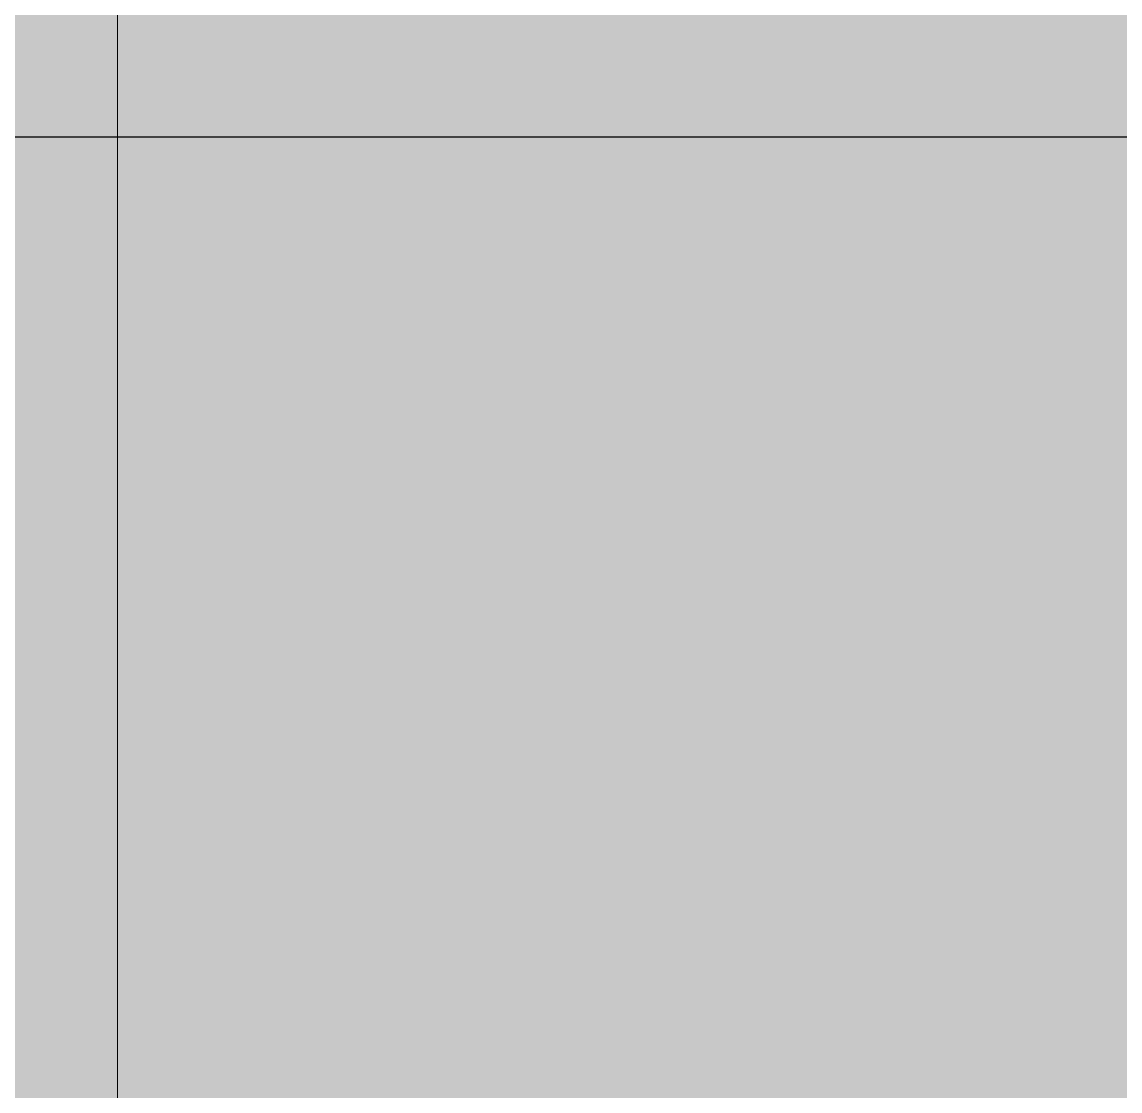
# Model space of a CAD drawing. Header units: millimetres. Extents: x -42064 to 85793, y -29289 to 164708.
# Drawn here: x -5 to 52.3, y 1949.8 to 2005.6 of the extents above; entities that cross this region are included whole.
import ezdxf

# ---------------------------------------------------------------- set-up
doc = ezdxf.new("R2010")
doc.units = ezdxf.units.MM
doc.set_wipeout_variables(frame=1)
doc.layers.add('1', color=7, linetype='Continuous')
doc.layers.add('Техника. Кран MLC650 VPC', color=250, linetype='Continuous', true_color=0x333333)
doc.layers.add('Техника. Кран MLC650 VPC Штрих', color=7, linetype='Continuous', true_color=0xed4d1d)

# ---------------------------------------------------------------- blocks, each defined once
blk = doc.blocks.new('MLC650-20260131.11585101')
at = {"color": 0, "linetype": 'ByBlock', "lineweight": -2, "transparency": 16777216}
blk.add_wipeout([(-1498.225, 1929.771), (-1352.556, 1929.771), (-1352.556, 1999.621), (-1359.97, 1999.621), (-1359.97, 2011.621), (-1380.006, 2011.621), (-1380.006, 2051.621), (-1360.006, 2051.621), (-1360.006, 2071.621), (-1360.006, 2071.621), (-1360.092, 2078.891), (-1360.425, 2086.153), (-1361.005, 2093.399), (-1361.832, 2100.621), (-1361.832, 2100.621), (-1538.006, 2100.621), (-1538.006, 2116.621), (-1548.005, 2116.621), (-1548.005, 2136.621), (-1538.006, 2136.621), (-1538.006, 2152.621), (-1373.623, 2152.621), (-1422.836, 2265.622), (-1538.006, 2265.622), (-1538.006, 2281.622), (-1548.005, 2281.622), (-1548.006, 2301.622), (-1538.006, 2301.622), (-1538.006, 2317.622), (-1446.052, 2317.622), (-1759.792, 3020.334), (-1759.792, 3020.334), (-1776.969, 3078.343), (-1778.407, 3138.824), (-1764.009, 3197.584), (-1734.772, 3250.548), (-1692.724, 3294.045), (-1640.779, 3325.058), (-1582.54, 3341.436), (-1522.045, 3342.045), (-1466.967, 3328.223), (-1466.967, 3328.223), (-1461.632, 3303.687), (-1443.285, 3286.543), (-1418.443, 3282.882), (-1395.93, 3294.004), (-1395.93, 3294.004), (-1354.256, 3331.722), (-682.41, 2959.312), (-682.41, 2959.312), (-625.284, 2932.217), (-565.196, 2912.548), (-503.105, 2900.62), (-440.005, 2896.622), (-440.005, 2896.622), (-33.005, 2896.622), (-33.005, 3051.622), (379.995, 3051.622), (379.995, 3039.622), (325.447, 2897.704), (325.447, 2897.704), (379.09, 2907.237), (430.125, 2926.314), (476.867, 2954.307), (517.776, 2990.293), (517.776, 2990.293), (517.776, 2990.293), (527.515, 3002.873), (534.573, 3017.132), (538.669, 3032.505), (539.642, 3048.385), (539.642, 3189.1), (539.642, 3189.1), (541.164, 3196.753), (545.5, 3203.242), (551.988, 3207.577), (559.642, 3209.1), (565.666, 3209.1), (577.868, 3200.615), (577.868, 3179.5), (577.868, 3179.5), (584.688, 3156.518), (602.941, 3140.976), (626.717, 3137.907), (648.318, 3148.304), (733.927, 3256.832), (733.927, 3256.832), (770.488, 3293.734), (814.381, 3321.518), (863.379, 3338.772), (914.996, 3344.623), (914.996, 3344.623), (1524.997, 3344.623), (1524.997, 3344.623), (1585.001, 3336.657), (1640.85, 3313.313), (1688.674, 3276.208), (1725.162, 3227.91), (1747.785, 3171.766), (1754.978, 3111.663), (1747.887, 3057.879), (1503.088, 2096.292), (1503.088, 2096.292), (1501.739, 2090.209), (1500.772, 2084.053), (1500.191, 2077.849), (1499.996, 2071.621), (1499.996, 2051.621), (1888.597, 2051.621), (1888.597, 2011.621), (1763.185, 2011.621), (1763.185, 2007.506), (1721.783, 2007.506), (1721.783, 2007.506), (1718.094, 2006.959), (1714.722, 2005.362), (1711.96, 2002.856), (1710.045, 1999.654), (1710.045, 1999.654), (1672.072, 1907.706), (1671.11, 1902.858), (1671.11, 1574.141), (-1498.225, 1573.835)], dxfattribs=at)
at = {"layer": 'Техника. Кран MLC650 VPC Штрих', "true_color": 0xadadad, "transparency": 16777216}
h = blk.add_hatch(color=253, dxfattribs=at)
h.dxf.hatch_style = 1
edge = h.paths.add_edge_path()
edge.add_line((-1498.225, 1573.835), (-1498.225, 1929.771))
edge.add_line((-1498.225, 1929.771), (-1352.556, 1929.771))
edge.add_line((-1352.556, 1929.771), (-1352.556, 1999.621))
edge.add_line((-1352.556, 1999.621), (-1359.97, 1999.621))
edge.add_line((-1359.97, 1999.621), (-1359.97, 2011.621))
edge.add_line((-1359.97, 2011.621), (-1380.006, 2011.621))
edge.add_line((-1380.006, 2011.621), (-1380.006, 2051.621))
edge.add_line((-1380.006, 2051.621), (-1360.006, 2051.621))
edge.add_line((-1360.006, 2051.621), (-1360.006, 2071.621))
edge.add_arc((-1573.318, 2072.75), 213.314, 359.69675, 367.50755)
edge.add_line((-1361.832, 2100.621), (-1538.006, 2100.621))
edge.add_line((-1538.006, 2100.621), (-1538.006, 2116.621))
edge.add_line((-1538.006, 2116.621), (-1548.005, 2116.621))
edge.add_line((-1548.005, 2116.621), (-1548.005, 2136.621))
edge.add_line((-1548.005, 2136.621), (-1538.006, 2136.621))
edge.add_line((-1538.006, 2136.621), (-1538.006, 2152.621))
edge.add_line((-1538.006, 2152.621), (-1373.623, 2152.621))
edge.add_line((-1373.623, 2152.621), (-1422.836, 2265.622))
edge.add_line((-1422.836, 2265.622), (-1538.006, 2265.622))
edge.add_line((-1538.006, 2265.622), (-1538.006, 2281.622))
edge.add_line((-1538.006, 2281.622), (-1548.005, 2281.622))
edge.add_line((-1548.005, 2281.622), (-1548.006, 2301.622))
edge.add_line((-1548.006, 2301.622), (-1538.006, 2301.622))
edge.add_line((-1538.006, 2301.622), (-1538.006, 2317.622))
edge.add_line((-1538.006, 2317.622), (-1446.052, 2317.622))
edge.add_line((-1446.052, 2317.622), (-1759.792, 3020.334))
edge.add_arc((-1550, 3114), 229.752, 68.81367, 204.05933, ccw=False)
edge.add_arc((-1425, 3324.5), 42.132, 174.9297, 313.62802)
edge.add_line((-1395.93, 3294.004), (-1354.256, 3331.722))
edge.add_line((-1354.256, 3331.722), (-682.41, 2959.312))
edge.add_arc((-440.006, 3396.621), 499.999, 240.99992, 270.00003)
edge.add_line((-440.005, 2896.622), (-33.005, 2896.622))
edge.add_line((-33.005, 2896.622), (-33.005, 3051.622))
edge.add_line((-33.005, 3051.622), (379.995, 3051.622))
edge.add_line((379.995, 3051.622), (379.995, 3039.622))
edge.add_line((379.995, 3039.622), (325.447, 2897.704))
edge.add_arc((299.995, 3196.622), 300, 274.86683, 316.54657)
edge.add_arc((459.701, 3045.314), 80, 316.54669, 362.19994)
edge.add_line((539.642, 3048.385), (539.642, 3189.1))
edge.add_arc((559.642, 3189.1), 20, 90, 180, ccw=False)
edge.add_line((559.642, 3209.1), (565.666, 3209.1))
edge.add_line((565.666, 3209.1), (577.868, 3200.615))
edge.add_line((577.868, 3200.615), (577.868, 3179.5))
edge.add_arc((620, 3179.5), 42.132, 180, 312.23205)
edge.add_line((648.318, 3148.304), (733.927, 3256.832))
edge.add_arc((914.996, 3114), 230.623, 90, 141.73271, ccw=False)
edge.add_line((914.996, 3344.623), (1524.997, 3344.623))
edge.add_arc((1524.996, 3114.622), 230, -14.28287, 89.99996, ccw=False)
edge.add_line((1747.887, 3057.879), (1503.088, 2096.292))
edge.add_arc((1600.007, 2071.62), 100.01, 165.71777, 179.99919)
edge.add_line((1499.996, 2071.621), (1499.996, 2051.621))
edge.add_line((1499.996, 2051.621), (1888.597, 2051.621))
edge.add_line((1888.597, 2051.621), (1888.597, 2011.621))
edge.add_line((1888.597, 2011.621), (1763.185, 2011.621))
edge.add_line((1763.185, 2011.621), (1763.185, 2007.506))
edge.add_line((1763.185, 2007.506), (1721.783, 2007.506))
edge.add_arc((1721.783, 1994.807), 12.7, 89.99953, 157.56116)
edge.add_line((1710.045, 1999.654), (1672.072, 1907.706))
edge.add_line((1672.072, 1907.706), (1671.11, 1902.858))
edge.add_line((1671.11, 1902.858), (1671.11, 1574.141))
edge.add_line((1671.11, 1574.141), (-1498.225, 1573.835))
at = {"color": 0, "linetype": 'ByBlock', "lineweight": -2, "transparency": 16777216}
blk.add_lwpolyline([(-1352.556, 1999.621), (1299.996, 1999.621)], dxfattribs=at)
blk = doc.blocks.new('*U326')
at = {"color": 0, "linetype": 'ByBlock', "lineweight": -2, "transparency": 16777216}
blk.add_blockref('MLC650-20260131.11585101', (0, 0), dxfattribs=at)
at = {"color": 0, "linetype": 'ByBlock', "lineweight": 5, "transparency": 16777216}
blk.add_lwpolyline([(0, 0), (0, 6500)], dxfattribs=at)

msp = doc.modelspace()

# ---------------------------------------------------------------- hatches: boundary and pattern name
at = {"layer": '1', "lineweight": 35, "true_color": 0xfff1c8, "transparency": 33554687}
h = msp.add_hatch(color=254, dxfattribs=at)
h.dxf.hatch_style = 1
h.paths.add_polyline_path([(85793.124, -29289.365), (-42063.666, -29289.365), (-42063.666, 164708.368), (85793.124, 164708.368)])

# ---------------------------------------------------------------- linework, layer by layer
at = {"layer": '1', "color": 9, "linetype": 'Continuous', "lineweight": 5, "true_color": 0xbababa, "transparency": 16777216}
msp.add_line((0, 148000), (0, -500), dxfattribs=at)

# ---------------------------------------------------------------- next in the draw order: block references
at = {"layer": 'Техника. Кран MLC650 VPC', "transparency": 16777216}
msp.add_blockref('*U326', (0, 0), dxfattribs=at)

doc.saveas('drawing.dxf')
